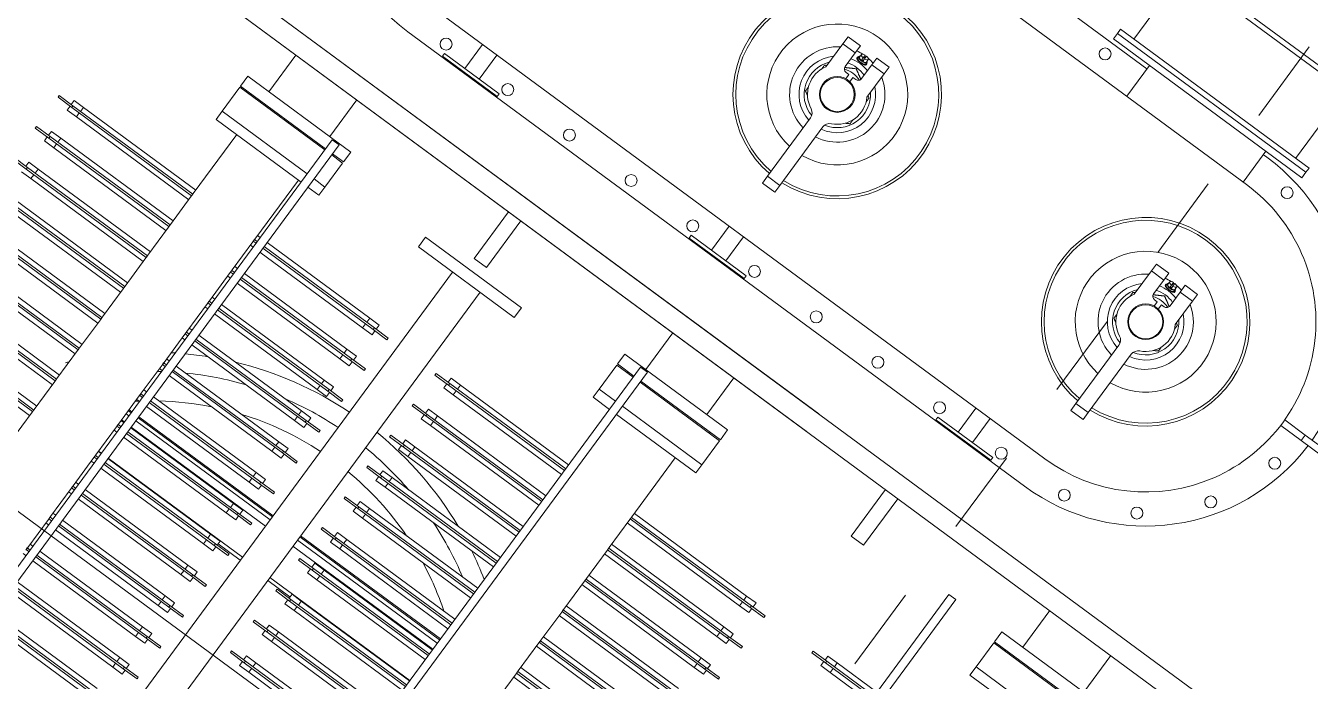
# Model space of a CAD drawing. Header units: metres. Extents: x 432095 to 435012, y 2470938 to 2473256.
# Drawn here: x 433752.741 to 433754.25, y 2471301.616 to 2471302.386 of the extents above; entities that cross this region are included whole.
import ezdxf

# ---------------------------------------------------------------- set-up
doc = ezdxf.new("R2010")
doc.units = ezdxf.units.M
doc.header["$MEASUREMENT"] = 0
doc.linetypes.add('MB D$0$DASHDOT', pattern=[1, 0.5, -0.25, 0, -0.25])
doc.linetypes.add('MB D$0$HIDDEN', pattern=[0.375, 0.25, -0.125])
doc.layers.add('cong trinh tram 110kv', color=7, linetype='Continuous', lineweight=5)
doc.layers.add('MB D$0$net dut du kien lam', color=8, linetype='MB D$0$HIDDEN', lineweight=20)

# ---------------------------------------------------------------- blocks, each defined once
blk = doc.blocks.new('MB D$0$MBA 63')
at = {"layer": 'MB D$0$net dut du kien lam', "color": 8, "linetype": 'MB D$0$DASHDOT', "ltscale": 0.5}
blk.add_line((106699.6, 30512.3), (98099.6, 30512.3), dxfattribs=at)
at = {"layer": 'MB D$0$net dut du kien lam', "color": 0, "linetype": 'ByBlock', "ltscale": 3}
blk.add_lwpolyline([(104138.6, 27512.3), (104138.6, 33512.3), (100638.6, 33512.3), (100638.6, 27512.3)], close=True, dxfattribs=at)
blk = doc.blocks.new('MB D$0$mba 1')
at = {"layer": 'cong trinh tram 110kv'}
for p, q in [((-18761.9, 7348.9), (-18761.9, 9508.9)), ((-18751.9, 9508.9), (-18751.9, 7348.9)), ((-18311.9, 7348.9), (-18311.9, 9508.9)), ((-18301.9, 9508.9), (-18301.9, 7348.9)), ((-17861.9, 7348.9), (-17861.9, 9508.9)), ((-17851.9, 9508.9), (-17851.9, 7348.9)), ((-18739.3, 8045.4), (-18605.9, 8045.4)), ((-18605.9, 8039.6), (-18751.9, 8039.6)), ((-18751.9, 8037.2), (-18590.9, 8037.2)), ((-18602.1, 8031.4), (-18751.9, 8031.4)), ((-18555.9, 7389.9), (-18555.9, 8038.9)), ((-18515.9, 7389.9), (-18515.9, 8038.9)), ((-18751.9, 8000.4), (-18602.1, 8000.4)), ((-18588.4, 8000.4), (-18602.1, 8000.4)), ((-18602.1, 8000.4), (-18602.1, 7994.6)), ((-18588.4, 8000.4), (-18588.4, 7994.6)), ((-18590.9, 7994.6), (-18751.9, 7994.6)), ((-18751.9, 7992.2), (-18590.9, 7992.2)), ((-18602.1, 7986.4), (-18751.9, 7986.4)), ((-18602.1, 7986.4), (-18602.1, 7992.2)), ((-18602.1, 7986.4), (-18588.4, 7986.4)), ((-18590.9, 7994.6), (-18570.9, 7994.6)), ((-18590.9, 7994.6), (-18590.9, 7992.2)), ((-18570.9, 7992.2), (-18590.9, 7992.2)), ((-18588.4, 7986.4), (-18588.4, 7992.2)), ((-18570.9, 7992.2), (-18570.9, 7994.6)), ((-18765.9, 7955.4), (-18761.9, 7955.4)), ((-18751.9, 7955.4), (-18602.1, 7955.4)), ((-18588.4, 7955.4), (-18602.1, 7955.4)), ((-18602.1, 7955.4), (-18602.1, 7949.6)), ((-18588.4, 7955.4), (-18588.4, 7949.6)), ((-18765.9, 7946.4), (-18765.9, 7950.4)), ((-18761.9, 7949.6), (-18765.9, 7949.6)), ((-18765.9, 7949.6), (-18765.9, 7947.2)), ((-18765.9, 7947.2), (-18761.9, 7947.2)), ((-18765.9, 7905.4), (-18765.9, 7946.4)), ((-18761.9, 7941.4), (-18765.9, 7941.4)), ((-18590.9, 7949.6), (-18751.9, 7949.6)), ((-18751.9, 7947.2), (-18590.9, 7947.2)), ((-18602.1, 7941.4), (-18751.9, 7941.4)), ((-18602.1, 7941.4), (-18602.1, 7947.2)), ((-18602.1, 7941.4), (-18588.4, 7941.4)), ((-18590.9, 7949.6), (-18570.9, 7949.6)), ((-18590.9, 7949.6), (-18590.9, 7947.2)), ((-18570.9, 7947.2), (-18590.9, 7947.2)), ((-18588.4, 7941.4), (-18588.4, 7947.2)), ((-18570.9, 7947.2), (-18570.9, 7949.6)), ((-18765.9, 7910.4), (-18761.9, 7910.4)), ((-18751.9, 7910.4), (-18602.1, 7910.4)), ((-18588.4, 7910.4), (-18602.1, 7910.4)), ((-18602.1, 7910.4), (-18602.1, 7904.6)), ((-18588.4, 7910.4), (-18588.4, 7904.6)), ((-18469.8, 7910.4), (-18483.4, 7910.4)), ((-18483.4, 7910.4), (-18483.4, 7904.6)), ((-18469.8, 7910.4), (-18311.9, 7910.4)), ((-18469.8, 7910.4), (-18469.8, 7904.6)), ((-18765.9, 7901.4), (-18765.9, 7905.4)), ((-18761.9, 7904.6), (-18765.9, 7904.6)), ((-18765.9, 7904.6), (-18765.9, 7902.2)), ((-18765.9, 7902.2), (-18761.9, 7902.2)), ((-18765.9, 7860.4), (-18765.9, 7901.4)), ((-18761.9, 7896.4), (-18765.9, 7896.4)), ((-18590.9, 7904.6), (-18751.9, 7904.6)), ((-18751.9, 7902.2), (-18590.9, 7902.2)), ((-18602.1, 7896.4), (-18751.9, 7896.4)), ((-18602.1, 7896.4), (-18602.1, 7902.2)), ((-18602.1, 7896.4), (-18588.4, 7896.4)), ((-18590.9, 7904.6), (-18570.9, 7904.6)), ((-18590.9, 7904.6), (-18590.9, 7902.2)), ((-18570.9, 7902.2), (-18590.9, 7902.2)), ((-18588.4, 7896.4), (-18588.4, 7902.2)), ((-18570.9, 7902.2), (-18570.9, 7904.6)), ((-18500.9, 7904.6), (-18480.9, 7904.6)), ((-18500.9, 7904.6), (-18500.9, 7902.2)), ((-18480.9, 7902.2), (-18500.9, 7902.2)), ((-18483.4, 7896.4), (-18483.4, 7902.2)), ((-18483.4, 7896.4), (-18469.8, 7896.4)), ((-18480.9, 7902.2), (-18480.9, 7904.6)), ((-18311.9, 7904.6), (-18480.9, 7904.6)), ((-18480.9, 7902.2), (-18311.9, 7902.2)), ((-18469.8, 7896.4), (-18469.8, 7902.2)), ((-18311.9, 7896.4), (-18469.8, 7896.4)), ((-18765.9, 7865.4), (-18761.9, 7865.4)), ((-18751.9, 7865.4), (-18602.1, 7865.4)), ((-18588.4, 7865.4), (-18602.1, 7865.4)), ((-18602.1, 7865.4), (-18602.1, 7859.6)), ((-18588.4, 7865.4), (-18588.4, 7859.6)), ((-18469.8, 7865.4), (-18483.4, 7865.4)), ((-18483.4, 7865.4), (-18483.4, 7859.6)), ((-18469.8, 7865.4), (-18311.9, 7865.4)), ((-18469.8, 7865.4), (-18469.8, 7859.6)), ((-18855.9, 7815.4), (-18855.9, 7856.4)), ((-18765.9, 7856.4), (-18765.9, 7860.4)), ((-18761.9, 7859.6), (-18765.9, 7859.6)), ((-18765.9, 7859.6), (-18765.9, 7857.2)), ((-18765.9, 7857.2), (-18761.9, 7857.2)), ((-18765.9, 7815.4), (-18765.9, 7856.4)), ((-18761.9, 7851.4), (-18765.9, 7851.4)), ((-18590.9, 7859.6), (-18751.9, 7859.6)), ((-18751.9, 7857.2), (-18590.9, 7857.2)), ((-18602.1, 7851.4), (-18751.9, 7851.4)), ((-18602.1, 7851.4), (-18602.1, 7857.2)), ((-18602.1, 7851.4), (-18588.4, 7851.4)), ((-18590.9, 7859.6), (-18570.9, 7859.6)), ((-18590.9, 7859.6), (-18590.9, 7857.2)), ((-18570.9, 7857.2), (-18590.9, 7857.2)), ((-18588.4, 7851.4), (-18588.4, 7857.2)), ((-18570.9, 7857.2), (-18570.9, 7859.6)), ((-18500.9, 7859.6), (-18480.9, 7859.6)), ((-18500.9, 7859.6), (-18500.9, 7857.2)), ((-18480.9, 7857.2), (-18500.9, 7857.2)), ((-18483.4, 7851.4), (-18483.4, 7857.2)), ((-18483.4, 7851.4), (-18469.8, 7851.4)), ((-18480.9, 7857.2), (-18480.9, 7859.6)), ((-18311.9, 7859.6), (-18480.9, 7859.6)), ((-18480.9, 7857.2), (-18311.9, 7857.2)), ((-18469.8, 7851.4), (-18469.8, 7857.2)), ((-18311.9, 7851.4), (-18469.8, 7851.4)), ((-19019.8, 7820.4), (-18855.9, 7820.4)), ((-18765.9, 7820.4), (-18761.9, 7820.4)), ((-18751.9, 7820.4), (-18602.1, 7820.4)), ((-18588.4, 7820.4), (-18602.1, 7820.4)), ((-18602.1, 7820.4), (-18602.1, 7814.6)), ((-18588.4, 7820.4), (-18588.4, 7814.6)), ((-18469.8, 7820.4), (-18483.4, 7820.4)), ((-18483.4, 7820.4), (-18483.4, 7814.6)), ((-18469.8, 7820.4), (-18311.9, 7820.4)), ((-18469.8, 7820.4), (-18469.8, 7814.6)), ((-18855.9, 7814.6), (-19030.9, 7814.6)), ((-19030.9, 7812.2), (-18855.9, 7812.2)), ((-18855.9, 7806.4), (-19019.8, 7806.4)), ((-18855.9, 7815.4), (-18855.9, 7811.4)), ((-18855.9, 7812.2), (-18855.9, 7814.6)), ((-18855.9, 7770.4), (-18855.9, 7811.4)), ((-18765.9, 7811.4), (-18765.9, 7815.4)), ((-18761.9, 7814.6), (-18765.9, 7814.6)), ((-18765.9, 7814.6), (-18765.9, 7812.2)), ((-18765.9, 7812.2), (-18761.9, 7812.2)), ((-18765.9, 7770.4), (-18765.9, 7811.4)), ((-18761.9, 7806.4), (-18765.9, 7806.4)), ((-18765.9, 7805.9), (-18761.9, 7805.9)), ((-18590.9, 7814.6), (-18751.9, 7814.6)), ((-18751.9, 7812.2), (-18590.9, 7812.2)), ((-18602.1, 7806.4), (-18751.9, 7806.4)), ((-18751.9, 7805.9), (-18555.9, 7805.9)), ((-18602.1, 7806.4), (-18602.1, 7812.2)), ((-18602.1, 7806.4), (-18588.4, 7806.4)), ((-18590.9, 7814.6), (-18570.9, 7814.6)), ((-18590.9, 7814.6), (-18590.9, 7812.2)), ((-18570.9, 7812.2), (-18590.9, 7812.2)), ((-18588.4, 7806.4), (-18588.4, 7812.2)), ((-18588.4, 7810.4), (-18555.9, 7810.4)), ((-18570.9, 7812.2), (-18570.9, 7814.6)), ((-18515.9, 7810.4), (-18483.4, 7810.4)), ((-18515.9, 7805.9), (-18311.9, 7805.9)), ((-18500.9, 7814.6), (-18480.9, 7814.6)), ((-18500.9, 7814.6), (-18500.9, 7812.2)), ((-18480.9, 7812.2), (-18500.9, 7812.2)), ((-18483.4, 7806.4), (-18483.4, 7812.2)), ((-18483.4, 7806.4), (-18469.8, 7806.4)), ((-18480.9, 7812.2), (-18480.9, 7814.6)), ((-18311.9, 7814.6), (-18480.9, 7814.6)), ((-18480.9, 7812.2), (-18311.9, 7812.2)), ((-18469.8, 7806.4), (-18469.8, 7812.2)), ((-18311.9, 7806.4), (-18469.8, 7806.4)), ((-19019.8, 7775.4), (-18855.9, 7775.4)), ((-18765.9, 7775.4), (-18761.9, 7775.4)), ((-18751.9, 7775.4), (-18602.1, 7775.4)), ((-18588.4, 7775.4), (-18602.1, 7775.4)), ((-18602.1, 7775.4), (-18602.1, 7769.6)), ((-18588.4, 7775.4), (-18588.4, 7769.6)), ((-18469.8, 7775.4), (-18483.4, 7775.4)), ((-18483.4, 7775.4), (-18483.4, 7769.6)), ((-18469.8, 7775.4), (-18311.9, 7775.4)), ((-18469.8, 7775.4), (-18469.8, 7769.6)), ((-18855.9, 7769.6), (-19030.9, 7769.6)), ((-19030.9, 7767.2), (-18855.9, 7767.2)), ((-18855.9, 7761.4), (-19019.8, 7761.4)), ((-18855.9, 7770.4), (-18855.9, 7766.4)), ((-18855.9, 7767.2), (-18855.9, 7769.6)), ((-18855.9, 7725.4), (-18855.9, 7766.4)), ((-18765.9, 7766.4), (-18765.9, 7770.4)), ((-18761.9, 7769.6), (-18765.9, 7769.6)), ((-18765.9, 7769.6), (-18765.9, 7767.2)), ((-18765.9, 7767.2), (-18761.9, 7767.2)), ((-18765.9, 7725.4), (-18765.9, 7766.4)), ((-18761.9, 7761.4), (-18765.9, 7761.4)), ((-18765.9, 7760.4), (-18761.9, 7760.4)), ((-18590.9, 7769.6), (-18751.9, 7769.6)), ((-18751.9, 7767.2), (-18590.9, 7767.2)), ((-18602.1, 7761.4), (-18751.9, 7761.4)), ((-18751.9, 7760.4), (-18555.9, 7760.4)), ((-18602.1, 7761.4), (-18602.1, 7767.2)), ((-18602.1, 7761.4), (-18588.4, 7761.4)), ((-18590.9, 7769.6), (-18570.9, 7769.6)), ((-18590.9, 7769.6), (-18590.9, 7767.2)), ((-18570.9, 7767.2), (-18590.9, 7767.2)), ((-18588.4, 7761.4), (-18588.4, 7767.2)), ((-18570.9, 7767.2), (-18570.9, 7769.6)), ((-18515.9, 7760.4), (-18311.9, 7760.4)), ((-18500.9, 7769.6), (-18480.9, 7769.6)), ((-18500.9, 7769.6), (-18500.9, 7767.2)), ((-18480.9, 7767.2), (-18500.9, 7767.2)), ((-18483.4, 7761.4), (-18483.4, 7767.2)), ((-18483.4, 7761.4), (-18469.8, 7761.4)), ((-18480.9, 7767.2), (-18480.9, 7769.6)), ((-18311.9, 7769.6), (-18480.9, 7769.6)), ((-18480.9, 7767.2), (-18311.9, 7767.2)), ((-18469.8, 7761.4), (-18469.8, 7767.2)), ((-18311.9, 7761.4), (-18469.8, 7761.4)), ((-18215.9, 7725.4), (-18215.9, 7766.4)), ((-18765.9, 7751.4), (-18761.9, 7751.4)), ((-18765.9, 7746.9), (-18761.9, 7746.9)), ((-18765.9, 7745.4), (-18761.9, 7745.4)), ((-18751.9, 7751.4), (-18555.9, 7751.4)), ((-18751.9, 7746.9), (-18555.9, 7746.9)), ((-18751.9, 7745.4), (-18555.9, 7745.4)), ((-18515.9, 7751.4), (-18311.9, 7751.4)), ((-18515.9, 7746.9), (-18311.9, 7746.9)), ((-18515.9, 7745.4), (-18311.9, 7745.4)), ((-19019.8, 7730.4), (-18855.9, 7730.4)), ((-18765.9, 7730.4), (-18761.9, 7730.4)), ((-18751.9, 7730.4), (-18602.1, 7730.4)), ((-18588.4, 7730.4), (-18602.1, 7730.4)), ((-18602.1, 7730.4), (-18602.1, 7724.6)), ((-18588.4, 7730.4), (-18588.4, 7724.6)), ((-18469.8, 7730.4), (-18483.4, 7730.4)), ((-18483.4, 7730.4), (-18483.4, 7724.6)), ((-18469.8, 7730.4), (-18311.9, 7730.4)), ((-18469.8, 7730.4), (-18469.8, 7724.6)), ((-18215.9, 7730.4), (-18052.1, 7730.4)), ((-18855.9, 7724.6), (-19030.9, 7724.6)), ((-19030.9, 7722.2), (-18855.9, 7722.2)), ((-18855.9, 7716.4), (-19019.8, 7716.4)), ((-18855.9, 7725.4), (-18855.9, 7721.4)), ((-18855.9, 7722.2), (-18855.9, 7724.6)), ((-18855.9, 7680.4), (-18855.9, 7721.4)), ((-18765.9, 7721.4), (-18765.9, 7725.4)), ((-18761.9, 7724.6), (-18765.9, 7724.6)), ((-18765.9, 7724.6), (-18765.9, 7722.2)), ((-18765.9, 7722.2), (-18761.9, 7722.2)), ((-18765.9, 7680.4), (-18765.9, 7721.4)), ((-18761.9, 7716.4), (-18765.9, 7716.4)), ((-18590.9, 7724.6), (-18751.9, 7724.6)), ((-18751.9, 7722.2), (-18590.9, 7722.2)), ((-18602.1, 7716.4), (-18751.9, 7716.4)), ((-18602.1, 7716.4), (-18602.1, 7722.2)), ((-18602.1, 7716.4), (-18588.4, 7716.4)), ((-18590.9, 7724.6), (-18570.9, 7724.6)), ((-18590.9, 7724.6), (-18590.9, 7722.2)), ((-18570.9, 7722.2), (-18590.9, 7722.2)), ((-18588.4, 7716.4), (-18588.4, 7722.2)), ((-18570.9, 7722.2), (-18570.9, 7724.6)), ((-18500.9, 7724.6), (-18480.9, 7724.6)), ((-18500.9, 7724.6), (-18500.9, 7722.2)), ((-18480.9, 7722.2), (-18500.9, 7722.2)), ((-18483.4, 7716.4), (-18483.4, 7722.2)), ((-18483.4, 7716.4), (-18469.8, 7716.4)), ((-18480.9, 7722.2), (-18480.9, 7724.6)), ((-18311.9, 7724.6), (-18480.9, 7724.6)), ((-18480.9, 7722.2), (-18311.9, 7722.2)), ((-18469.8, 7716.4), (-18469.8, 7722.2)), ((-18311.9, 7716.4), (-18469.8, 7716.4)), ((-18215.9, 7721.4), (-18215.9, 7725.4)), ((-18040.9, 7724.6), (-18215.9, 7724.6)), ((-18215.9, 7724.6), (-18215.9, 7722.2)), ((-18215.9, 7722.2), (-18040.9, 7722.2)), ((-18215.9, 7680.4), (-18215.9, 7721.4)), ((-18052.1, 7716.4), (-18215.9, 7716.4)), ((-19019.8, 7685.4), (-18855.9, 7685.4)), ((-18765.9, 7685.4), (-18761.9, 7685.4)), ((-18751.9, 7685.4), (-18602.1, 7685.4)), ((-18588.4, 7685.4), (-18602.1, 7685.4)), ((-18602.1, 7685.4), (-18602.1, 7679.6)), ((-18588.4, 7685.4), (-18588.4, 7679.6)), ((-18469.8, 7685.4), (-18483.4, 7685.4)), ((-18483.4, 7685.4), (-18483.4, 7679.6)), ((-18469.8, 7685.4), (-18311.9, 7685.4)), ((-18469.8, 7685.4), (-18469.8, 7679.6)), ((-18215.9, 7685.4), (-18052.1, 7685.4)), ((-18855.9, 7679.6), (-19030.9, 7679.6)), ((-19030.9, 7677.2), (-18855.9, 7677.2)), ((-18855.9, 7671.4), (-19019.8, 7671.4)), ((-18855.9, 7680.4), (-18855.9, 7676.4)), ((-18855.9, 7677.2), (-18855.9, 7679.6)), ((-18855.9, 7635.4), (-18855.9, 7676.4)), ((-18765.9, 7676.4), (-18765.9, 7680.4)), ((-18761.9, 7679.6), (-18765.9, 7679.6)), ((-18765.9, 7679.6), (-18765.9, 7677.2)), ((-18765.9, 7677.2), (-18761.9, 7677.2)), ((-18765.9, 7635.4), (-18765.9, 7676.4)), ((-18761.9, 7671.4), (-18765.9, 7671.4)), ((-18590.9, 7679.6), (-18751.9, 7679.6)), ((-18751.9, 7677.2), (-18590.9, 7677.2)), ((-18602.1, 7671.4), (-18751.9, 7671.4)), ((-18602.1, 7671.4), (-18602.1, 7677.2)), ((-18602.1, 7671.4), (-18588.4, 7671.4)), ((-18590.9, 7679.6), (-18570.9, 7679.6)), ((-18590.9, 7679.6), (-18590.9, 7677.2)), ((-18570.9, 7677.2), (-18590.9, 7677.2)), ((-18588.4, 7671.4), (-18588.4, 7677.2)), ((-18570.9, 7677.2), (-18570.9, 7679.6)), ((-18500.9, 7679.6), (-18480.9, 7679.6)), ((-18500.9, 7679.6), (-18500.9, 7677.2)), ((-18480.9, 7677.2), (-18500.9, 7677.2)), ((-18483.4, 7671.4), (-18483.4, 7677.2)), ((-18483.4, 7671.4), (-18469.8, 7671.4)), ((-18480.9, 7677.2), (-18480.9, 7679.6)), ((-18311.9, 7679.6), (-18480.9, 7679.6)), ((-18480.9, 7677.2), (-18311.9, 7677.2)), ((-18469.8, 7671.4), (-18469.8, 7677.2)), ((-18311.9, 7671.4), (-18469.8, 7671.4)), ((-18215.9, 7676.4), (-18215.9, 7680.4)), ((-18040.9, 7679.6), (-18215.9, 7679.6)), ((-18215.9, 7679.6), (-18215.9, 7677.2)), ((-18215.9, 7677.2), (-18040.9, 7677.2)), ((-18215.9, 7635.4), (-18215.9, 7676.4)), ((-18052.1, 7671.4), (-18215.9, 7671.4)), ((-19019.8, 7640.4), (-18855.9, 7640.4)), ((-18765.9, 7640.4), (-18761.9, 7640.4)), ((-18751.9, 7640.4), (-18602.1, 7640.4)), ((-18588.4, 7640.4), (-18602.1, 7640.4)), ((-18602.1, 7640.4), (-18602.1, 7634.6)), ((-18588.4, 7640.4), (-18588.4, 7634.6)), ((-18469.8, 7640.4), (-18483.4, 7640.4)), ((-18483.4, 7640.4), (-18483.4, 7634.6)), ((-18469.8, 7640.4), (-18311.9, 7640.4)), ((-18469.8, 7640.4), (-18469.8, 7634.6)), ((-18215.9, 7640.4), (-18052.1, 7640.4)), ((-18855.9, 7634.6), (-19030.9, 7634.6)), ((-19030.9, 7632.2), (-18855.9, 7632.2)), ((-18855.9, 7626.4), (-19019.8, 7626.4)), ((-18855.9, 7635.4), (-18855.9, 7631.4)), ((-18855.9, 7632.2), (-18855.9, 7634.6)), ((-18855.9, 7590.4), (-18855.9, 7631.4)), ((-18765.9, 7631.4), (-18765.9, 7635.4)), ((-18761.9, 7634.6), (-18765.9, 7634.6)), ((-18765.9, 7634.6), (-18765.9, 7632.2)), ((-18765.9, 7632.2), (-18761.9, 7632.2)), ((-18765.9, 7590.4), (-18765.9, 7631.4)), ((-18761.9, 7626.4), (-18765.9, 7626.4)), ((-18590.9, 7634.6), (-18751.9, 7634.6)), ((-18751.9, 7632.2), (-18590.9, 7632.2)), ((-18602.1, 7626.4), (-18751.9, 7626.4)), ((-18602.1, 7626.4), (-18602.1, 7632.2)), ((-18602.1, 7626.4), (-18588.4, 7626.4)), ((-18590.9, 7634.6), (-18570.9, 7634.6)), ((-18590.9, 7634.6), (-18590.9, 7632.2)), ((-18570.9, 7632.2), (-18590.9, 7632.2)), ((-18588.4, 7626.4), (-18588.4, 7632.2)), ((-18570.9, 7632.2), (-18570.9, 7634.6)), ((-18500.9, 7634.6), (-18480.9, 7634.6)), ((-18500.9, 7634.6), (-18500.9, 7632.2)), ((-18480.9, 7632.2), (-18500.9, 7632.2)), ((-18483.4, 7626.4), (-18483.4, 7632.2)), ((-18483.4, 7626.4), (-18469.8, 7626.4)), ((-18480.9, 7632.2), (-18480.9, 7634.6)), ((-18311.9, 7634.6), (-18480.9, 7634.6)), ((-18480.9, 7632.2), (-18311.9, 7632.2)), ((-18469.8, 7626.4), (-18469.8, 7632.2)), ((-18311.9, 7626.4), (-18469.8, 7626.4)), ((-18215.9, 7631.4), (-18215.9, 7635.4)), ((-18040.9, 7634.6), (-18215.9, 7634.6)), ((-18215.9, 7634.6), (-18215.9, 7632.2)), ((-18215.9, 7632.2), (-18040.9, 7632.2)), ((-18215.9, 7590.4), (-18215.9, 7631.4)), ((-18052.1, 7626.4), (-18215.9, 7626.4)), ((-19019.8, 7595.4), (-19033.4, 7595.4)), ((-19019.8, 7595.4), (-18855.9, 7595.4)), ((-19019.8, 7595.4), (-19019.8, 7589.6)), ((-18765.9, 7595.4), (-18761.9, 7595.4)), ((-18751.9, 7595.4), (-18602.1, 7595.4)), ((-18588.4, 7595.4), (-18602.1, 7595.4)), ((-18602.1, 7595.4), (-18602.1, 7589.6)), ((-18588.4, 7595.4), (-18588.4, 7589.6)), ((-18469.8, 7595.4), (-18483.4, 7595.4)), ((-18483.4, 7595.4), (-18483.4, 7589.6)), ((-18469.8, 7595.4), (-18311.9, 7595.4)), ((-18469.8, 7595.4), (-18469.8, 7589.6)), ((-18215.9, 7595.4), (-18052.1, 7595.4)), ((-18038.4, 7595.4), (-18052.1, 7595.4)), ((-18052.1, 7595.4), (-18052.1, 7589.6)), ((-18038.4, 7595.4), (-18038.4, 7589.6)), ((-19050.9, 7589.6), (-19030.9, 7589.6)), ((-19030.9, 7587.2), (-19050.9, 7587.2)), ((-19033.4, 7581.4), (-19033.4, 7587.2)), ((-19033.4, 7581.4), (-19019.8, 7581.4)), ((-19030.9, 7587.2), (-19030.9, 7589.6)), ((-18855.9, 7589.6), (-19030.9, 7589.6)), ((-19030.9, 7587.2), (-18855.9, 7587.2)), ((-19019.8, 7581.4), (-19019.8, 7587.2)), ((-18855.9, 7581.4), (-19019.8, 7581.4)), ((-18855.9, 7590.4), (-18855.9, 7586.4)), ((-18855.9, 7587.2), (-18855.9, 7589.6)), ((-18855.9, 7545.4), (-18855.9, 7586.4)), ((-18765.9, 7586.4), (-18765.9, 7590.4)), ((-18761.9, 7589.6), (-18765.9, 7589.6)), ((-18765.9, 7589.6), (-18765.9, 7587.2)), ((-18765.9, 7587.2), (-18761.9, 7587.2)), ((-18765.9, 7545.4), (-18765.9, 7586.4)), ((-18761.9, 7581.4), (-18765.9, 7581.4)), ((-18590.9, 7589.6), (-18751.9, 7589.6)), ((-18751.9, 7587.2), (-18590.9, 7587.2)), ((-18602.1, 7581.4), (-18751.9, 7581.4)), ((-18602.1, 7581.4), (-18602.1, 7587.2)), ((-18602.1, 7581.4), (-18588.4, 7581.4)), ((-18590.9, 7589.6), (-18570.9, 7589.6)), ((-18590.9, 7589.6), (-18590.9, 7587.2)), ((-18570.9, 7587.2), (-18590.9, 7587.2)), ((-18588.4, 7581.4), (-18588.4, 7587.2)), ((-18570.9, 7587.2), (-18570.9, 7589.6)), ((-18500.9, 7589.6), (-18480.9, 7589.6)), ((-18500.9, 7589.6), (-18500.9, 7587.2)), ((-18480.9, 7587.2), (-18500.9, 7587.2)), ((-18483.4, 7581.4), (-18483.4, 7587.2)), ((-18483.4, 7581.4), (-18469.8, 7581.4)), ((-18480.9, 7587.2), (-18480.9, 7589.6)), ((-18311.9, 7589.6), (-18480.9, 7589.6)), ((-18480.9, 7587.2), (-18311.9, 7587.2)), ((-18469.8, 7581.4), (-18469.8, 7587.2)), ((-18311.9, 7581.4), (-18469.8, 7581.4)), ((-18215.9, 7586.4), (-18215.9, 7590.4)), ((-18040.9, 7589.6), (-18215.9, 7589.6)), ((-18215.9, 7589.6), (-18215.9, 7587.2)), ((-18215.9, 7587.2), (-18040.9, 7587.2)), ((-18215.9, 7545.4), (-18215.9, 7586.4)), ((-18052.1, 7581.4), (-18215.9, 7581.4)), ((-18052.1, 7581.4), (-18052.1, 7587.2)), ((-18052.1, 7581.4), (-18038.4, 7581.4)), ((-18040.9, 7589.6), (-18020.9, 7589.6)), ((-18040.9, 7589.6), (-18040.9, 7587.2)), ((-18020.9, 7587.2), (-18040.9, 7587.2)), ((-18038.4, 7581.4), (-18038.4, 7587.2)), ((-18020.9, 7587.2), (-18020.9, 7589.6)), ((-19019.8, 7550.4), (-19033.4, 7550.4)), ((-19033.4, 7550.4), (-19033.4, 7544.6)), ((-19019.8, 7550.4), (-18855.9, 7550.4)), ((-19019.8, 7550.4), (-19019.8, 7544.6)), ((-18855.9, 7545.4), (-18855.9, 7541.4)), ((-18765.9, 7550.4), (-18761.9, 7550.4)), ((-18765.9, 7541.4), (-18765.9, 7545.4)), ((-18751.9, 7550.4), (-18602.1, 7550.4)), ((-18588.4, 7550.4), (-18602.1, 7550.4)), ((-18602.1, 7550.4), (-18602.1, 7544.6)), ((-18588.4, 7550.4), (-18588.4, 7544.6)), ((-18469.8, 7550.4), (-18483.4, 7550.4)), ((-18483.4, 7550.4), (-18483.4, 7544.6)), ((-18469.8, 7550.4), (-18311.9, 7550.4)), ((-18469.8, 7550.4), (-18469.8, 7544.6)), ((-18215.9, 7550.4), (-18052.1, 7550.4)), ((-18215.9, 7541.4), (-18215.9, 7545.4)), ((-18038.4, 7550.4), (-18052.1, 7550.4)), ((-18052.1, 7550.4), (-18052.1, 7544.6)), ((-18038.4, 7550.4), (-18038.4, 7544.6)), ((-19050.9, 7544.6), (-19030.9, 7544.6)), ((-19050.9, 7544.6), (-19050.9, 7542.2)), ((-19030.9, 7542.2), (-19050.9, 7542.2)), ((-19033.4, 7536.4), (-19033.4, 7542.2)), ((-19033.4, 7536.4), (-19019.8, 7536.4)), ((-19030.9, 7542.2), (-19030.9, 7544.6)), ((-18855.9, 7544.6), (-19030.9, 7544.6)), ((-19030.9, 7542.2), (-18855.9, 7542.2)), ((-19019.8, 7536.4), (-19019.8, 7542.2)), ((-18855.9, 7536.4), (-19019.8, 7536.4)), ((-18855.9, 7542.2), (-18855.9, 7544.6)), ((-18855.9, 7500.4), (-18855.9, 7541.4)), ((-18761.9, 7544.6), (-18765.9, 7544.6)), ((-18765.9, 7544.6), (-18765.9, 7542.2)), ((-18765.9, 7542.2), (-18761.9, 7542.2)), ((-18765.9, 7500.4), (-18765.9, 7541.4)), ((-18761.9, 7536.4), (-18765.9, 7536.4)), ((-18590.9, 7544.6), (-18751.9, 7544.6)), ((-18751.9, 7542.2), (-18590.9, 7542.2)), ((-18602.1, 7536.4), (-18751.9, 7536.4)), ((-18602.1, 7536.4), (-18602.1, 7542.2)), ((-18602.1, 7536.4), (-18588.4, 7536.4)), ((-18590.9, 7544.6), (-18570.9, 7544.6)), ((-18590.9, 7544.6), (-18590.9, 7542.2)), ((-18570.9, 7542.2), (-18590.9, 7542.2)), ((-18588.4, 7536.4), (-18588.4, 7542.2)), ((-18570.9, 7542.2), (-18570.9, 7544.6)), ((-18500.9, 7544.6), (-18480.9, 7544.6)), ((-18500.9, 7544.6), (-18500.9, 7542.2)), ((-18480.9, 7542.2), (-18500.9, 7542.2)), ((-18483.4, 7536.4), (-18483.4, 7542.2)), ((-18483.4, 7536.4), (-18469.8, 7536.4)), ((-18480.9, 7542.2), (-18480.9, 7544.6)), ((-18311.9, 7544.6), (-18480.9, 7544.6)), ((-18480.9, 7542.2), (-18311.9, 7542.2)), ((-18469.8, 7536.4), (-18469.8, 7542.2)), ((-18311.9, 7536.4), (-18469.8, 7536.4)), ((-18040.9, 7544.6), (-18215.9, 7544.6)), ((-18215.9, 7544.6), (-18215.9, 7542.2)), ((-18215.9, 7542.2), (-18040.9, 7542.2)), ((-18215.9, 7500.4), (-18215.9, 7541.4)), ((-18052.1, 7536.4), (-18215.9, 7536.4)), ((-18052.1, 7536.4), (-18052.1, 7542.2)), ((-18052.1, 7536.4), (-18038.4, 7536.4)), ((-18040.9, 7544.6), (-18020.9, 7544.6)), ((-18040.9, 7544.6), (-18040.9, 7542.2)), ((-18020.9, 7542.2), (-18040.9, 7542.2)), ((-18038.4, 7536.4), (-18038.4, 7542.2)), ((-18020.9, 7542.2), (-18020.9, 7544.6)), ((-19019.8, 7505.4), (-19033.4, 7505.4)), ((-19033.4, 7505.4), (-19033.4, 7499.6)), ((-19019.8, 7505.4), (-18855.9, 7505.4)), ((-19019.8, 7505.4), (-19019.8, 7499.6)), ((-18855.9, 7500.4), (-18855.9, 7496.4)), ((-18765.9, 7505.4), (-18761.9, 7505.4)), ((-18765.9, 7496.4), (-18765.9, 7500.4)), ((-18751.9, 7505.4), (-18602.1, 7505.4)), ((-18588.4, 7505.4), (-18602.1, 7505.4)), ((-18602.1, 7505.4), (-18602.1, 7499.6)), ((-18588.4, 7505.4), (-18588.4, 7499.6)), ((-18469.8, 7505.4), (-18483.4, 7505.4)), ((-18483.4, 7505.4), (-18483.4, 7499.6)), ((-18469.8, 7505.4), (-18311.9, 7505.4)), ((-18469.8, 7505.4), (-18469.8, 7499.6)), ((-18215.9, 7505.4), (-18052.1, 7505.4)), ((-18215.9, 7496.4), (-18215.9, 7500.4)), ((-18038.4, 7505.4), (-18052.1, 7505.4)), ((-18052.1, 7505.4), (-18052.1, 7499.6)), ((-18038.4, 7505.4), (-18038.4, 7499.6)), ((-17919.8, 7505.4), (-17933.4, 7505.4)), ((-17933.4, 7505.4), (-17933.4, 7499.6)), ((-17919.8, 7505.4), (-17861.9, 7505.4)), ((-17919.8, 7505.4), (-17919.8, 7499.6)), ((-19050.9, 7499.6), (-19030.9, 7499.6)), ((-19050.9, 7499.6), (-19050.9, 7497.2)), ((-19030.9, 7497.2), (-19050.9, 7497.2)), ((-19033.4, 7491.4), (-19033.4, 7497.2)), ((-19033.4, 7491.4), (-19019.8, 7491.4)), ((-19030.9, 7497.2), (-19030.9, 7499.6)), ((-18855.9, 7499.6), (-19030.9, 7499.6)), ((-19030.9, 7497.2), (-18855.9, 7497.2)), ((-19019.8, 7491.4), (-19019.8, 7497.2)), ((-18855.9, 7491.4), (-19019.8, 7491.4)), ((-18855.9, 7497.2), (-18855.9, 7499.6)), ((-18855.9, 7410.4), (-18855.9, 7496.4)), ((-18761.9, 7499.6), (-18765.9, 7499.6)), ((-18765.9, 7499.6), (-18765.9, 7497.2)), ((-18765.9, 7497.2), (-18761.9, 7497.2)), ((-18765.9, 7410.4), (-18765.9, 7496.4)), ((-18761.9, 7491.4), (-18765.9, 7491.4)), ((-18590.9, 7499.6), (-18751.9, 7499.6)), ((-18751.9, 7497.2), (-18590.9, 7497.2)), ((-18602.1, 7491.4), (-18751.9, 7491.4)), ((-18602.1, 7491.4), (-18602.1, 7497.2)), ((-18602.1, 7491.4), (-18588.4, 7491.4)), ((-18590.9, 7499.6), (-18570.9, 7499.6)), ((-18590.9, 7499.6), (-18590.9, 7497.2)), ((-18570.9, 7497.2), (-18590.9, 7497.2)), ((-18588.4, 7491.4), (-18588.4, 7497.2)), ((-18570.9, 7497.2), (-18570.9, 7499.6)), ((-18500.9, 7499.6), (-18480.9, 7499.6)), ((-18500.9, 7499.6), (-18500.9, 7497.2)), ((-18480.9, 7497.2), (-18500.9, 7497.2)), ((-18483.4, 7491.4), (-18483.4, 7497.2)), ((-18483.4, 7491.4), (-18469.8, 7491.4)), ((-18480.9, 7497.2), (-18480.9, 7499.6)), ((-18311.9, 7499.6), (-18480.9, 7499.6)), ((-18480.9, 7497.2), (-18311.9, 7497.2)), ((-18469.8, 7491.4), (-18469.8, 7497.2)), ((-18311.9, 7491.4), (-18469.8, 7491.4)), ((-18040.9, 7499.6), (-18215.9, 7499.6)), ((-18215.9, 7499.6), (-18215.9, 7497.2)), ((-18215.9, 7497.2), (-18040.9, 7497.2)), ((-18215.9, 7410.4), (-18215.9, 7496.4)), ((-18052.1, 7491.4), (-18215.9, 7491.4)), ((-18052.1, 7491.4), (-18052.1, 7497.2)), ((-18052.1, 7491.4), (-18038.4, 7491.4)), ((-18040.9, 7499.6), (-18020.9, 7499.6)), ((-18040.9, 7499.6), (-18040.9, 7497.2)), ((-18020.9, 7497.2), (-18040.9, 7497.2)), ((-18038.4, 7491.4), (-18038.4, 7497.2)), ((-18020.9, 7497.2), (-18020.9, 7499.6)), ((-17950.9, 7499.6), (-17930.9, 7499.6)), ((-17950.9, 7499.6), (-17950.9, 7497.2)), ((-17930.9, 7497.2), (-17950.9, 7497.2)), ((-17933.4, 7491.4), (-17933.4, 7497.2)), ((-17933.4, 7491.4), (-17919.8, 7491.4)), ((-17930.9, 7497.2), (-17930.9, 7499.6)), ((-17861.9, 7499.6), (-17930.9, 7499.6)), ((-17930.9, 7497.2), (-17861.9, 7497.2)), ((-17919.8, 7491.4), (-17919.8, 7497.2)), ((-17861.9, 7491.4), (-17919.8, 7491.4)), ((-18885.9, 7410.4), (-18761.9, 7410.4)), ((-18885.9, 7398.4), (-18885.9, 7410.4)), ((-18751.9, 7410.4), (-18735.9, 7410.4)), ((-18735.9, 7398.4), (-18735.9, 7410.4)), ((-18335.9, 7410.4), (-18311.9, 7410.4)), ((-18335.9, 7398.4), (-18335.9, 7410.4)), ((-18301.9, 7410.4), (-18185.9, 7410.4)), ((-18185.9, 7398.4), (-18185.9, 7410.4)), ((-17785.9, 7410.4), (-17635.9, 7410.4)), ((-17785.9, 7398.4), (-17785.9, 7410.4)), ((-18885.9, 7398.4), (-18885.9, 7363.4)), ((-18761.9, 7398.4), (-18885.9, 7398.4)), ((-18761.9, 7398.4), (-18885.9, 7398.4)), ((-18735.9, 7398.4), (-18751.9, 7398.4)), ((-18735.9, 7398.4), (-18751.9, 7398.4)), ((-18735.9, 7398.4), (-18735.9, 7363.4)), ((-18335.9, 7398.4), (-18335.9, 7363.4)), ((-18311.9, 7398.4), (-18335.9, 7398.4)), ((-18311.9, 7398.4), (-18335.9, 7398.4)), ((-18185.9, 7398.4), (-18301.9, 7398.4)), ((-18185.9, 7398.4), (-18301.9, 7398.4)), ((-18185.9, 7398.4), (-18185.9, 7363.4)), ((-17785.9, 7398.4), (-17785.9, 7363.4)), ((-17635.9, 7398.4), (-17785.9, 7398.4)), ((-17635.9, 7398.4), (-17785.9, 7398.4)), ((-18605.9, 7375.9), (-18605.9, 7389.9)), ((-18605.9, 7389.9), (-18465.9, 7389.9)), ((-18465.9, 7375.9), (-18465.9, 7389.9)), ((-18465.9, 7375.9), (-18605.9, 7375.9)), ((-18761.9, 7363.4), (-18885.9, 7363.4)), ((-18761.9, 7361.9), (-18885.9, 7361.9)), ((-18885.9, 7361.9), (-18885.9, 7347.4)), ((-18869.4, 7363.4), (-18870.9, 7361.9)), ((-18735.9, 7363.4), (-18751.9, 7363.4)), ((-18751.9, 7362.9), (-18750.9, 7361.9)), ((-18735.9, 7361.9), (-18751.9, 7361.9)), ((-18735.9, 7361.9), (-18735.9, 7347.4)), ((-18526.9, 7361.9), (-18544.9, 7361.9)), ((-18544.9, 7361.9), (-18544.9, 7293.9)), ((-18526.9, 7293.9), (-18526.9, 7361.9)), ((-18311.9, 7363.4), (-18335.9, 7363.4)), ((-18311.9, 7361.9), (-18335.9, 7361.9)), ((-18335.9, 7361.9), (-18335.9, 7347.4)), ((-18319.4, 7363.4), (-18320.9, 7361.9)), ((-18185.9, 7363.4), (-18301.9, 7363.4)), ((-18185.9, 7361.9), (-18301.9, 7361.9)), ((-18202.4, 7363.4), (-18200.9, 7361.9)), ((-18185.9, 7361.9), (-18185.9, 7347.4)), ((-17976.9, 7361.9), (-17994.9, 7361.9)), ((-17994.9, 7361.9), (-17994.9, 7293.9)), ((-17976.9, 7293.9), (-17976.9, 7361.9)), ((-17635.9, 7363.4), (-17785.9, 7363.4)), ((-17635.9, 7361.9), (-17785.9, 7361.9)), ((-17785.9, 7361.9), (-17785.9, 7347.4)), ((-17769.4, 7363.4), (-17770.9, 7361.9)), ((-18735.9, 7347.4), (-18885.9, 7347.4)), ((-18855.4, 7293.9), (-18855.4, 7347.4)), ((-18766.4, 7293.9), (-18766.4, 7347.4)), ((-18751.9, 7348.9), (-18761.9, 7348.9)), ((-18185.9, 7347.4), (-18335.9, 7347.4)), ((-18301.9, 7348.9), (-18311.9, 7348.9)), ((-18305.4, 7293.9), (-18305.4, 7347.4)), ((-18216.4, 7293.9), (-18216.4, 7347.4)), ((-17851.9, 7348.9), (-17861.9, 7348.9)), ((-17635.9, 7347.4), (-17785.9, 7347.4)), ((-17755.4, 7293.9), (-17755.4, 7347.4)), ((-17666.4, 7293.9), (-17666.4, 7347.4)), ((-18110.7, 7293.9), (-20130.7, 7293.9)), ((-16890.9, 7293.9), (-19235.9, 7293.9)), ((-20130.7, 7268.9), (-18110.7, 7268.9)), ((-19235.9, 7268.9), (-16890.9, 7268.9)), ((-17865.9, 7193.9), (-18765.9, 7193.9)), ((-18715.9, 7192.9), (-18715.9, 7188.9)), ((-18635.9, 7192.9), (-18715.9, 7192.9)), ((-18635.9, 7188.9), (-18715.9, 7188.9)), ((-18686.4, 7188.9), (-18686.4, 7153.9)), ((-18665.4, 7188.9), (-18665.4, 7153.9)), ((-18635.9, 7192.9), (-18635.9, 7188.9)), ((-18355.9, 7192.9), (-18355.9, 7188.9)), ((-18275.9, 7192.9), (-18355.9, 7192.9)), ((-18275.9, 7188.9), (-18355.9, 7188.9)), ((-18326.4, 7188.9), (-18326.4, 7153.9)), ((-18305.4, 7188.9), (-18305.4, 7153.9)), ((-18275.9, 7192.9), (-18275.9, 7188.9)), ((-17995.9, 7192.9), (-17995.9, 7188.9)), ((-17915.9, 7192.9), (-17995.9, 7192.9)), ((-17915.9, 7188.9), (-17995.9, 7188.9)), ((-17966.4, 7188.9), (-17966.4, 7153.9)), ((-17945.4, 7188.9), (-17945.4, 7153.9)), ((-17915.9, 7192.9), (-17915.9, 7188.9)), ((-18765.9, 7153.9), (-17865.9, 7153.9)), ((-18306.9, 7089.9), (-18324.9, 7089.9)), ((-18324.9, 7079.9), (-18324.9, 7089.9)), ((-18324.9, 6994.7), (-18324.9, 7079.9)), ((-18324.9, 7079.9), (-18306.9, 7079.9)), ((-18306.9, 7089.9), (-18306.9, 7079.9)), ((-18306.9, 7079.9), (-18306.9, 6994.7)), ((-17856.9, 7089.9), (-17874.9, 7089.9)), ((-17874.9, 7079.9), (-17874.9, 7089.9)), ((-17874.9, 6994.7), (-17874.9, 7079.9)), ((-17874.9, 7079.9), (-17856.9, 7079.9)), ((-17856.9, 7089.9), (-17856.9, 7079.9)), ((-17856.9, 7079.9), (-17856.9, 6994.7)), ((-17635.9, 6957.9), (-17665.9, 6957.9)), ((-17635.9, 6957.9), (-17635.9, 6949.9)), ((-17635.9, 6957.9), (-17605.9, 6957.9)), ((-17635.9, 6949.9), (-17665.9, 6949.9)), ((-17635.9, 6949.9), (-17605.9, 6949.9)), ((-18345.9, 6901.9), (-18345.9, 6935.9)), ((-18318.9, 6926.9), (-18322.9, 6926.9)), ((-18318.9, 6933.2), (-18318.9, 6926.9)), ((-18312.9, 6926.9), (-18312.9, 6933.2)), ((-18308.9, 6926.9), (-18312.9, 6926.9)), ((-18285.9, 6935.9), (-18285.9, 6901.9)), ((-17895.9, 6901.9), (-17895.9, 6935.9)), ((-17868.9, 6926.9), (-17872.9, 6926.9)), ((-17868.9, 6933.2), (-17868.9, 6926.9)), ((-17862.9, 6926.9), (-17862.9, 6933.2)), ((-17858.9, 6926.9), (-17862.9, 6926.9)), ((-17835.9, 6935.9), (-17835.9, 6901.9)), ((-18327.9, 6921.9), (-18327.9, 6901.9)), ((-18303.9, 6901.9), (-18303.9, 6921.9)), ((-17877.9, 6921.9), (-17877.9, 6901.9)), ((-17853.9, 6901.9), (-17853.9, 6921.9)), ((-18345.9, 6891.9), (-18345.9, 6901.9)), ((-18327.9, 6901.9), (-18345.9, 6901.9)), ((-18327.9, 6901.9), (-18327.9, 6891.9)), ((-18321.9, 6903), (-18321.9, 6904.8)), ((-18320.9, 6899.3), (-18320.9, 6903)), ((-18316.9, 6901.4), (-18316.9, 6904.1)), ((-18316.9, 6897.3), (-18316.9, 6901.4)), ((-18314.9, 6904.1), (-18314.9, 6901.4)), ((-18314.9, 6901.4), (-18314.9, 6897.3)), ((-18310.9, 6899.3), (-18310.9, 6903)), ((-18309.9, 6903), (-18309.9, 6904.8)), ((-18285.9, 6901.9), (-18303.9, 6901.9)), ((-18303.9, 6891.9), (-18303.9, 6901.9)), ((-18285.9, 6901.9), (-18285.9, 6891.9)), ((-17895.9, 6891.9), (-17895.9, 6901.9)), ((-17877.9, 6901.9), (-17895.9, 6901.9)), ((-17877.9, 6901.9), (-17877.9, 6891.9)), ((-17871.9, 6903), (-17871.9, 6904.8)), ((-17870.9, 6899.3), (-17870.9, 6903)), ((-17866.9, 6901.4), (-17866.9, 6904.1)), ((-17866.9, 6897.3), (-17866.9, 6901.4)), ((-17864.9, 6904.1), (-17864.9, 6901.4)), ((-17864.9, 6901.4), (-17864.9, 6897.3)), ((-17860.9, 6899.3), (-17860.9, 6903)), ((-17859.9, 6903), (-17859.9, 6904.8)), ((-17835.9, 6901.9), (-17853.9, 6901.9)), ((-17853.9, 6891.9), (-17853.9, 6901.9)), ((-17835.9, 6901.9), (-17835.9, 6891.9)), ((-18345.9, 6891.9), (-18327.9, 6891.9)), ((-18303.9, 6891.9), (-18285.9, 6891.9)), ((-17895.9, 6891.9), (-17877.9, 6891.9)), ((-17853.9, 6891.9), (-17835.9, 6891.9)), ((-17865.9, 6753.9), (-18453.2, 6753.9)), ((-18040.9, 6753.9), (-18040.9, 6708.9)), ((-17870.9, 6753.9), (-17870.9, 6708.9)), ((-18230.9, 6713.9), (-18040.9, 6713.9)), ((-17818.4, 6708.9), (-18093.4, 6708.9)), ((-18093.4, 6708.9), (-18093.4, 6700.9)), ((-17818.4, 6700.9), (-18093.4, 6700.9)), ((-17818.4, 6700.9), (-18093.4, 6700.9)), ((-18093.4, 6694.9), (-18093.4, 6700.9)), ((-17870.9, 6713.9), (-17865.9, 6713.9)), ((-17818.4, 6708.9), (-17818.4, 6700.9)), ((-17818.4, 6694.9), (-17818.4, 6700.9)), ((-18093.4, 6694.9), (-17818.4, 6694.9)), ((-18073.9, 6694.9), (-18073.9, 6596.9)), ((-17837.9, 6694.9), (-17837.9, 6596.9)), ((-18073.9, 6596.9), (-17837.9, 6596.9)), ((-17843.9, 6590.9), (-18067.9, 6590.9))]:
    blk.add_line(p, q, dxfattribs=at)
for centre, radius in [((-18720.9, 7178.9), 7), ((-18630.9, 7178.9), 7), ((-18540.9, 7178.9), 7), ((-18450.9, 7178.9), 7), ((-18360.9, 7178.9), 7), ((-18270.9, 7178.9), 7), ((-18180.9, 7178.9), 7), ((-18090.9, 7178.9), 7), ((-18000.9, 7178.9), 7), ((-17910.9, 7178.9), 7), ((-17822, 7174.6), 7), ((-17740.9, 7141), 7), ((-17678.8, 7078.9), 7), ((-17645.2, 6997.8), 7), ((-18315.9, 6953.9), 21), ((-18315.9, 6953.9), 20), ((-17865.9, 6953.9), 21), ((-17865.9, 6953.9), 20), ((-18090.9, 6728.9), 7), ((-17822, 6733.3), 7)]:
    blk.add_circle(centre, radius, dxfattribs=at)
for centre, radius, start, end in [((-18535.9, 8013.4), 419.7, 219.684, 220.3192), ((-18535.9, 8013.4), 362.5, 230.6184, 231.3238), ((-18535.9, 8013.4), 362.5, 235.0158, 244.8001), ((-18535.9, 8013.4), 362.5, 295.1999, 304.9842), ((-18535.9, 8013.4), 397.3, 234.6264, 235.3308), ((-18535.9, 8013.4), 397.3, 239.4074, 249.8566), ((-18535.9, 8013.4), 362.5, 250.639, 266.8372), ((-18535.9, 8013.4), 362.5, 273.1628, 289.361), ((-18535.9, 8013.4), 397.3, 290.1434, 300.5926), ((-18535.9, 8013.4), 419.7, 236.7692, 237.4197), ((-18535.9, 8013.4), 419.7, 239.0256, 242.7145), ((-18535.9, 8013.4), 419.7, 297.2855, 302.2569), ((-18535.9, 8013.4), 419.7, 247.2336, 267.2686), ((-18535.9, 8013.4), 397.3, 256.9242, 267.1145), ((-18535.9, 8013.4), 397.3, 272.8855, 283.0758), ((-18535.9, 8013.4), 419.7, 272.7314, 292.7664), ((-18765.9, 6953.9), 240, 90, 179.045), ((-17865.9, 6953.9), 240, 0.955, 90), ((-17865.9, 6953.9), 200, 270, 90), ((-18315.9, 6953.9), 122.5, 94.2133, 85.7867), ((-18315.9, 6953.9), 119.2, 94.3307, 85.6693), ((-17865.9, 6953.9), 122.5, 94.2133, 85.7867), ((-17865.9, 6953.9), 119.2, 94.3307, 85.6693), ((-18315.9, 6953.9), 82.8, 96.2386, 83.7614), ((-17865.9, 6953.9), 82.8, 96.2386, 83.7614), ((-18315.9, 6953.9), 56, 99.2484, 237.6076), ((-18315.9, 6953.9), 56, 302.3924, 80.7516), ((-17865.9, 6953.9), 56, 99.2484, 237.6076), ((-17865.9, 6953.9), 56, 302.3924, 80.7516), ((-18315.9, 6953.9), 45, 101.537, 228.1897), ((-18315.9, 6953.9), 39, 104.0168, 219.7151), ((-18334.9, 6994.7), 10, 294.975, 0), ((-18315.9, 6953.9), 45, 311.8103, 78.463), ((-18296.9, 6994.7), 10, 180, 245.025), ((-18315.9, 6953.9), 39, 320.2849, 75.9832), ((-17865.9, 6953.9), 45, 101.537, 228.1897), ((-17865.9, 6953.9), 39, 104.0168, 219.7151), ((-17884.9, 6994.7), 10, 294.975, 0), ((-17865.9, 6953.9), 45, 311.8103, 78.463), ((-17846.9, 6994.7), 10, 180, 245.025), ((-17865.9, 6953.9), 39, 320.2849, 75.9832), ((-18315.9, 6953.9), 35, 114.975, 211.0027), ((-18315.9, 6953.9), 35, 328.9973, 65.025), ((-17865.9, 6953.9), 35, 114.975, 211.0027), ((-17865.9, 6953.9), 35, 328.9973, 65.025), ((-17865.9, 6953.9), 240, 270, 359.045), ((-18322.9, 6921.9), 5, 90, 180), ((-18308.9, 6921.9), 5, 0, 90), ((-17872.9, 6921.9), 5, 90, 180), ((-17858.9, 6921.9), 5, 0, 90), ((-18315.9, 6953.9), 39, 252.0798, 287.9202), ((-18315.9, 6953.9), 30.9, 249.2927, 290.7073), ((-17865.9, 6953.9), 39, 252.0798, 287.9202), ((-17865.9, 6953.9), 30.9, 249.2927, 290.7073), ((-18315.9, 6953.9), 45, 254.534, 285.466), ((-18315.9, 6953.9), 56, 257.6264, 265.8747), ((-18315.9, 6953.9), 56, 268.9768, 271.0232), ((-18315.9, 6953.9), 56, 274.1253, 282.3736), ((-17865.9, 6953.9), 45, 254.534, 285.466), ((-17865.9, 6953.9), 56, 257.6264, 265.8747), ((-17865.9, 6953.9), 56, 268.9768, 271.0232), ((-17865.9, 6953.9), 56, 274.1253, 282.3736)]:
    blk.add_arc(centre, radius, start, end, dxfattribs=at)
for centre, major_axis, start_param, end_param in [((-18315.9, 6903), (-6, 0), 2.555907, 6.868871), ((-18315.9, 6907.5), (-7, 0), 0.419164, 0.612361), ((-18315.9, 6904.8), (-6, 0), 3.141593, 6.283185), ((-18315.9, 6903), (-5, 0), 3.141593, 6.283185), ((-18315.9, 6899.3), (-5, 0), 4.913747, 7.652624), ((-18315.9, 6902.1), (5, 0), 1.369438, 1.772154), ((-18315.9, 6902.1), (-5, 0), 1.369438, 1.772154), ((-18315.9, 6899.3), (5, 0), 4.913747, 7.652624), ((-18315.9, 6907.5), (-7, 0), 2.529232, 2.722429), ((-17865.9, 6903), (-6, 0), 2.555907, 6.868871), ((-17865.9, 6907.5), (-7, 0), 0.419164, 0.655301), ((-17865.9, 6904.8), (-6, 0), 3.141593, 6.283185), ((-17865.9, 6903), (-5, 0), 3.141593, 6.283185), ((-17865.9, 6899.3), (-5, 0), 4.913747, 7.652624), ((-17865.9, 6907.5), (-4, 0), 0.112239, 0.451413), ((-17865.9, 6902.1), (5, 0), 1.369438, 1.772154), ((-17865.9, 6902.1), (-5, 0), 1.369438, 1.772154), ((-17865.9, 6899.3), (5, 0), 4.913747, 7.652624), ((-17865.9, 6907.5), (4, 0), 5.831772, 6.170946), ((-17865.9, 6907.5), (-7, 0), 2.486292, 2.722429)]:
    blk.add_ellipse(centre, major_axis=major_axis, ratio=0.416655, start_param=start_param, end_param=end_param, dxfattribs=at)
for points, weights in [([(-18343.4, 6975.6), (-18345.8, 6974.2), (-18348.4, 6972.7)], [1.76037964211, 1.73381789352, 1.69683584225]), ([(-18348.4, 6972.7), (-18348.4, 6969.7), (-18348.4, 6966.9)], [1.69683584225, 1.73381789352, 1.76037964211]), ([(-18283.4, 6972.7), (-18286, 6974.2), (-18288.4, 6975.6)], [1.69683584225, 1.73381789352, 1.76037964211]), ([(-18283.4, 6966.9), (-18283.4, 6969.7), (-18283.4, 6972.7)], [1.76037964211, 1.73381789352, 1.69683584225]), ([(-17893.4, 6975.6), (-17895.8, 6974.2), (-17898.4, 6972.7)], [1.76037964211, 1.73381789352, 1.69683584225]), ([(-17898.4, 6972.7), (-17898.4, 6969.7), (-17898.4, 6966.9)], [1.69683584225, 1.73381789352, 1.76037964211]), ([(-17833.4, 6972.7), (-17836, 6974.2), (-17838.4, 6975.6)], [1.69683584225, 1.73381789352, 1.76037964211]), ([(-17833.4, 6966.9), (-17833.4, 6969.7), (-17833.4, 6972.7)], [1.76037964211, 1.73381789352, 1.69683584225]), ([(-18348.4, 6941), (-18348.4, 6938.2), (-18348.4, 6935.2)], [1.76037964211, 1.73381789352, 1.69683584225]), ([(-18348.4, 6935.2), (-18347.1, 6934.4), (-18345.9, 6933.7)], [1.69683584225, 1.71483384421, 1.73036383608]), ([(-18285.9, 6933.7), (-18284.7, 6934.4), (-18283.4, 6935.2)], [1.73036383608, 1.71483384421, 1.69683584225]), ([(-18283.4, 6935.2), (-18283.4, 6938.2), (-18283.4, 6941)], [1.69683584225, 1.73381789352, 1.76037964211]), ([(-17898.4, 6941), (-17898.4, 6938.2), (-17898.4, 6935.2)], [1.76037964211, 1.73381789352, 1.69683584225]), ([(-17898.4, 6935.2), (-17897.1, 6934.4), (-17895.9, 6933.7)], [1.69683584225, 1.71483384421, 1.73036383608]), ([(-17835.9, 6933.7), (-17834.7, 6934.4), (-17833.4, 6935.2)], [1.73036383608, 1.71483384421, 1.69683584225]), ([(-17833.4, 6935.2), (-17833.4, 6938.2), (-17833.4, 6941)], [1.69683584225, 1.73381789352, 1.76037964211]), ([(-18327.7, 6923.2), (-18322.2, 6920.1), (-18315.9, 6916.4)], [1.81694157492, 1.78984016506, 1.69683584225]), ([(-18315.9, 6916.4), (-18309.6, 6920.1), (-18304.1, 6923.2)], [1.69683584225, 1.78984016506, 1.81694157492]), ([(-17877.7, 6923.2), (-17872.2, 6920.1), (-17865.9, 6916.4)], [1.81694157492, 1.78984016506, 1.69683584225]), ([(-17865.9, 6916.4), (-17859.6, 6920.1), (-17854.1, 6923.2)], [1.69683584225, 1.78984016506, 1.81694157492])]:
    blk.add_rational_spline(points, weights, degree=2, dxfattribs=at)
for points, knots in [([(-18321.9, 6903.6), (-18322.1, 6903.8), (-18322.3, 6903.9), (-18322.8, 6904.6), (-18323, 6905), (-18322.9, 6905.4), (-18322.8, 6905.7), (-18322.6, 6906.1), (-18321.9, 6906.7), (-18321.3, 6906.9), (-18320.1, 6907.3), (-18319.3, 6907.5), (-18317.7, 6907.6), (-18316.8, 6907.7), (-18315.9, 6907.7)], [3.822004, 3.822004, 3.822004, 3.822004, 3.949973, 3.949973, 4.224426, 4.224426, 4.224426, 4.478047, 4.478047, 4.731668, 4.731668, 4.985247, 4.985247, 5.238827, 5.238827, 5.238827, 5.238827]), ([(-18321.6, 6906.8), (-18321.6, 6906.7), (-18321.6, 6906.6), (-18321.6, 6906.4), (-18321.7, 6906.3), (-18321.7, 6906.1)], [6.1586443, 6.1586443, 6.1586443, 6.1586443, 6.2001384, 6.2001384, 6.2831853, 6.2831853, 6.2831853, 6.2831853]), ([(-18315.9, 6907.7), (-18315.1, 6907.7), (-18314.2, 6907.6), (-18312.5, 6907.5), (-18311.7, 6907.3), (-18310.5, 6906.9), (-18309.9, 6906.7), (-18309.2, 6906.1), (-18309, 6905.7), (-18308.9, 6905), (-18309, 6904.6), (-18309.5, 6903.9), (-18309.7, 6903.8), (-18309.9, 6903.6)], [1.014401, 1.014401, 1.014401, 1.014401, 1.26798, 1.26798, 1.52156, 1.52156, 1.775181, 1.775181, 2.028802, 2.028802, 2.303255, 2.303255, 2.431224, 2.431224, 2.431224, 2.431224]), ([(-18310.2, 6905.6), (-18310.2, 6905.7), (-18310.2, 6905.8), (-18310.1, 6906.2), (-18310.2, 6906.5), (-18310.2, 6906.8)], [3.0319031, 3.0319031, 3.0319031, 3.0319031, 3.1023236, 3.1023236, 3.2584516, 3.2584516, 3.2584516, 3.2584516]), ([(-17871.9, 6903.6), (-17872.1, 6903.8), (-17872.3, 6903.9), (-17872.8, 6904.6), (-17873, 6905), (-17872.9, 6905.4), (-17872.8, 6905.7), (-17872.6, 6906.1), (-17871.9, 6906.7), (-17871.3, 6906.9), (-17870.1, 6907.3), (-17869.3, 6907.5), (-17867.7, 6907.6), (-17866.8, 6907.7), (-17865.9, 6907.7)], [3.822004, 3.822004, 3.822004, 3.822004, 3.949973, 3.949973, 4.224426, 4.224426, 4.224426, 4.478047, 4.478047, 4.731668, 4.731668, 4.985247, 4.985247, 5.238827, 5.238827, 5.238827, 5.238827]), ([(-17865.9, 6907.7), (-17865.1, 6907.7), (-17864.2, 6907.6), (-17862.5, 6907.5), (-17861.7, 6907.3), (-17860.5, 6906.9), (-17859.9, 6906.7), (-17859.2, 6906.1), (-17859, 6905.7), (-17858.9, 6905), (-17859, 6904.6), (-17859.5, 6903.9), (-17859.7, 6903.8), (-17859.9, 6903.6)], [1.014401, 1.014401, 1.014401, 1.014401, 1.26798, 1.26798, 1.52156, 1.52156, 1.775181, 1.775181, 2.028802, 2.028802, 2.303255, 2.303255, 2.431224, 2.431224, 2.431224, 2.431224])]:
    blk.add_open_spline(points, degree=3, knots=knots, dxfattribs=at)
blk.add_open_spline([(-18321.7, 6906.1), (-18321.7, 6905.9), (-18321.6, 6905.8), (-18321.6, 6905.6)], degree=3, dxfattribs=at)

msp = doc.modelspace()

# ---------------------------------------------------------------- block references
at = {"layer": 'cong trinh tram 110kv', "yscale": 0.00100000003283925, "zscale": 0.001}
for name, p, xscale, rotation in [('MB D$0$MBA 63', (433790.6662, 2471403.2202), 0.001000000045165598, 233.6153637256497), ('MB D$0$mba 1', (433772.565, 2471297.0384), -0.001000000032834317, 143.6153590623919)]:
    msp.add_blockref(name, p, dxfattribs=dict(at, xscale=xscale, rotation=rotation))

doc.saveas('drawing.dxf')
